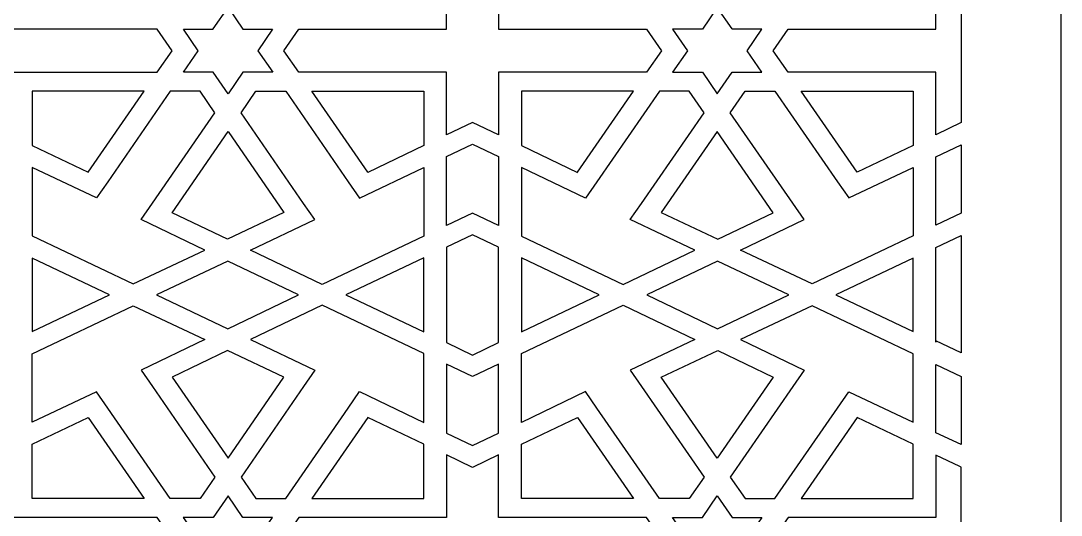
# Model space of a CAD drawing. Header units: millimetres. Extents: x -499 to 501, y -466 to 534.
# Drawn here: x -123 to 501, y -99 to 198 of the extents above; entities that cross this region are included whole.
import ezdxf

# ---------------------------------------------------------------- set-up
doc = ezdxf.new("R2010")
doc.units = ezdxf.units.MM
doc.layers.add('Plan 1', color=7, linetype='Continuous')

msp = doc.modelspace()

# ---------------------------------------------------------------- linework, layer by layer
at = {"layer": 'Plan 1', "color": 17}
for points, knots in [([(-499.33, 533.57), (-499.33, 533.57), (500.67, 533.57), (500.67, 533.57), (500.67, 533.57), (500.67, 533.57), (500.67, -466.43), (500.67, -466.43), (500.67, -466.43), (500.67, -466.43), (-499.33, -466.43), (-499.33, -466.43), (-499.33, -466.43), (-499.33, -466.43), (-499.33, 533.57), (-499.33, 533.57)], [0, 0, 0, 0, 0.2, 0.2, 0.2, 0.2, 0.4, 0.4, 0.4, 0.4, 0.6, 0.6, 0.6, 0.6, 1, 1, 1, 1]), ([(-130.26, 129.77), (-130.26, 129.77), (-145.86, 137.19), (-145.86, 137.19), (-145.86, 137.19), (-145.86, 137.19), (-145.86, 137.19), (-145.86, 137.19), (-145.86, 137.19), (-145.86, 137.19), (-145.86, 137.19), (-145.86, 137.19), (-145.86, 137.19), (-145.86, 137.19), (-146.77, 136.76), (-146.77, 136.76), (-146.77, 136.76), (-146.77, 136.76), (-161.46, 129.77), (-161.46, 129.77), (-161.46, 129.77), (-161.46, 129.77), (-161.46, 167.25), (-161.46, 167.25), (-161.46, 167.25), (-161.46, 167.25), (-175.11, 167.25), (-175.11, 167.25), (-175.11, 167.25), (-175.11, 167.25), (-175.11, 167.25), (-175.11, 167.25), (-175.11, 167.25), (-175.11, 167.25), (-250.16, 167.25), (-250.16, 167.25), (-250.16, 167.25), (-250.16, 167.25), (-259.09, 180.17), (-259.09, 180.17), (-259.09, 180.17), (-259.09, 180.17), (-250.16, 193.12), (-250.16, 193.12), (-250.16, 193.12), (-250.16, 193.12), (-175.17, 193.12), (-175.17, 193.12), (-175.17, 193.12), (-175.17, 193.12), (-175.17, 193.13), (-175.17, 193.13), (-175.17, 193.13), (-175.17, 193.13), (-161.51, 193.13), (-161.51, 193.13), (-161.51, 193.13), (-161.51, 193.13), (-161.51, 230.67), (-161.51, 230.67), (-161.51, 230.67), (-161.51, 230.67), (-161.46, 230.64), (-161.46, 230.64), (-161.46, 230.64), (-161.46, 230.64), (-161.46, 230.6), (-161.46, 230.6), (-161.46, 230.6), (-161.46, 230.6), (-145.86, 223.17), (-145.86, 223.17), (-145.86, 223.17), (-145.86, 223.17), (-145.86, 223.17), (-145.86, 223.17), (-145.86, 223.17), (-145.86, 223.17), (-145.86, 223.17), (-145.86, 223.17), (-145.86, 223.17), (-145.86, 223.17), (-145.04, 223.56), (-145.04, 223.56), (-145.04, 223.56), (-145.04, 223.56), (-130.26, 230.6), (-130.26, 230.6), (-130.26, 230.6), (-130.26, 230.6), (-130.26, 230.64), (-130.26, 230.64), (-130.26, 230.64), (-130.26, 230.64), (-130.21, 230.67), (-130.21, 230.67), (-130.21, 230.67), (-130.21, 230.67), (-130.21, 193.13), (-130.21, 193.13), (-130.21, 193.13), (-130.21, 193.13), (-116.55, 193.13), (-116.55, 193.13), (-116.55, 193.13), (-116.55, 193.13), (-116.55, 193.12), (-116.55, 193.12), (-116.55, 193.12), (-116.55, 193.12), (-41.56, 193.12), (-41.56, 193.12), (-41.56, 193.12), (-41.56, 193.12), (-32.63, 180.17), (-32.63, 180.17), (-32.63, 180.17), (-32.63, 180.17), (-41.56, 167.25), (-41.56, 167.25), (-41.56, 167.25), (-41.56, 167.25), (-116.61, 167.25), (-116.61, 167.25), (-116.61, 167.25), (-116.61, 167.25), (-116.61, 167.25), (-116.61, 167.25), (-116.61, 167.25), (-116.61, 167.25), (-130.26, 167.25), (-130.26, 167.25), (-130.26, 167.25), (-130.26, 167.25), (-130.26, 129.77), (-130.26, 129.77)], [0, 0, 0, 0, 0.028571, 0.028571, 0.028571, 0.028571, 0.057143, 0.057143, 0.057143, 0.057143, 0.085714, 0.085714, 0.085714, 0.085714, 0.114286, 0.114286, 0.114286, 0.114286, 0.142857, 0.142857, 0.142857, 0.142857, 0.171429, 0.171429, 0.171429, 0.171429, 0.2, 0.2, 0.2, 0.2, 0.228571, 0.228571, 0.228571, 0.228571, 0.257143, 0.257143, 0.257143, 0.257143, 0.285714, 0.285714, 0.285714, 0.285714, 0.314286, 0.314286, 0.314286, 0.314286, 0.342857, 0.342857, 0.342857, 0.342857, 0.371429, 0.371429, 0.371429, 0.371429, 0.4, 0.4, 0.4, 0.4, 0.428571, 0.428571, 0.428571, 0.428571, 0.457143, 0.457143, 0.457143, 0.457143, 0.485714, 0.485714, 0.485714, 0.485714, 0.514286, 0.514286, 0.514286, 0.514286, 0.542857, 0.542857, 0.542857, 0.542857, 0.571429, 0.571429, 0.571429, 0.571429, 0.6, 0.6, 0.6, 0.6, 0.628571, 0.628571, 0.628571, 0.628571, 0.657143, 0.657143, 0.657143, 0.657143, 0.685714, 0.685714, 0.685714, 0.685714, 0.714286, 0.714286, 0.714286, 0.714286, 0.742857, 0.742857, 0.742857, 0.742857, 0.771429, 0.771429, 0.771429, 0.771429, 0.8, 0.8, 0.8, 0.8, 0.828571, 0.828571, 0.828571, 0.828571, 0.857143, 0.857143, 0.857143, 0.857143, 0.885714, 0.885714, 0.885714, 0.885714, 0.914286, 0.914286, 0.914286, 0.914286, 0.942857, 0.942857, 0.942857, 0.942857, 1, 1, 1, 1]), ([(147.62, 223.17), (147.62, 223.17), (132.04, 230.61), (132.04, 230.61), (132.04, 230.61), (132.04, 230.61), (132.04, 193.06), (132.04, 193.06), (132.04, 193.06), (132.04, 193.06), (118.38, 193.06), (118.38, 193.06), (118.38, 193.06), (118.38, 193.06), (118.38, 193.07), (118.38, 193.07), (118.38, 193.07), (118.38, 193.07), (43.29, 193.07), (43.29, 193.07), (43.29, 193.07), (43.29, 193.07), (34.39, 180.17), (34.39, 180.17), (34.39, 180.17), (34.39, 180.17), (43.33, 167.25), (43.33, 167.25), (43.33, 167.25), (43.33, 167.25), (118.36, 167.25), (118.36, 167.25), (118.36, 167.25), (118.36, 167.25), (118.36, 167.25), (118.36, 167.25), (118.36, 167.25), (118.36, 167.25), (132.02, 167.25), (132.02, 167.25), (132.02, 167.25), (132.02, 167.25), (132.02, 129.69), (132.02, 129.69), (132.02, 129.69), (132.02, 129.69), (147.62, 137.15), (147.62, 137.15), (147.62, 137.15), (147.62, 137.15), (163.21, 129.69), (163.21, 129.69), (163.21, 129.69), (163.21, 129.69), (163.21, 167.25), (163.21, 167.25), (163.21, 167.25), (163.21, 167.25), (176.88, 167.25), (176.88, 167.25), (176.88, 167.25), (176.88, 167.25), (176.88, 167.25), (176.88, 167.25), (176.88, 167.25), (176.88, 167.25), (251.89, 167.25), (251.89, 167.25), (251.89, 167.25), (251.89, 167.25), (260.84, 180.17), (260.84, 180.17), (260.84, 180.17), (260.84, 180.17), (251.93, 193.07), (251.93, 193.07), (251.93, 193.07), (251.93, 193.07), (176.85, 193.07), (176.85, 193.07), (176.85, 193.07), (176.85, 193.07), (176.85, 193.06), (176.85, 193.06), (176.85, 193.06), (176.85, 193.06), (163.18, 193.06), (163.18, 193.06), (163.18, 193.06), (163.18, 193.06), (163.18, 230.61), (163.18, 230.61), (163.18, 230.61), (163.18, 230.61), (147.62, 223.17), (147.62, 223.17)], [0, 0, 0, 0, 0.04, 0.04, 0.04, 0.04, 0.08, 0.08, 0.08, 0.08, 0.12, 0.12, 0.12, 0.12, 0.16, 0.16, 0.16, 0.16, 0.2, 0.2, 0.2, 0.2, 0.24, 0.24, 0.24, 0.24, 0.28, 0.28, 0.28, 0.28, 0.32, 0.32, 0.32, 0.32, 0.36, 0.36, 0.36, 0.36, 0.4, 0.4, 0.4, 0.4, 0.44, 0.44, 0.44, 0.44, 0.48, 0.48, 0.48, 0.48, 0.52, 0.52, 0.52, 0.52, 0.56, 0.56, 0.56, 0.56, 0.6, 0.6, 0.6, 0.6, 0.64, 0.64, 0.64, 0.64, 0.68, 0.68, 0.68, 0.68, 0.72, 0.72, 0.72, 0.72, 0.76, 0.76, 0.76, 0.76, 0.8, 0.8, 0.8, 0.8, 0.84, 0.84, 0.84, 0.84, 0.88, 0.88, 0.88, 0.88, 0.92, 0.92, 0.92, 0.92, 1, 1, 1, 1]), ([(440.67, 223.38), (440.67, 223.38), (425.44, 230.67), (425.44, 230.67), (425.44, 230.67), (425.44, 230.67), (425.44, 193.13), (425.44, 193.13), (425.44, 193.13), (425.44, 193.13), (411.79, 193.13), (411.79, 193.13), (411.79, 193.13), (411.79, 193.13), (411.79, 193.12), (411.79, 193.12), (411.79, 193.12), (411.79, 193.12), (336.8, 193.12), (336.8, 193.12), (336.8, 193.12), (336.8, 193.12), (327.87, 180.17), (327.87, 180.17), (327.87, 180.17), (327.87, 180.17), (336.8, 167.25), (336.8, 167.25), (336.8, 167.25), (336.8, 167.25), (411.85, 167.25), (411.85, 167.25), (411.85, 167.25), (411.85, 167.25), (411.85, 167.25), (411.85, 167.25), (411.85, 167.25), (411.85, 167.25), (425.49, 167.25), (425.49, 167.25), (425.49, 167.25), (425.49, 167.25), (425.49, 129.74), (425.49, 129.74), (425.49, 129.74), (425.49, 129.74), (440.67, 136.99), (440.67, 136.99), (440.67, 136.99), (440.67, 136.99), (440.67, 223.38), (440.67, 223.38)], [0, 0, 0, 0, 0.071429, 0.071429, 0.071429, 0.071429, 0.142857, 0.142857, 0.142857, 0.142857, 0.214286, 0.214286, 0.214286, 0.214286, 0.285714, 0.285714, 0.285714, 0.285714, 0.357143, 0.357143, 0.357143, 0.357143, 0.428571, 0.428571, 0.428571, 0.428571, 0.5, 0.5, 0.5, 0.5, 0.571429, 0.571429, 0.571429, 0.571429, 0.642857, 0.642857, 0.642857, 0.642857, 0.714286, 0.714286, 0.714286, 0.714286, 0.785714, 0.785714, 0.785714, 0.785714, 0.857143, 0.857143, 0.857143, 0.857143, 1, 1, 1, 1]), ([(-25.91, 167.25), (-25.91, 167.25), (-8.05, 167.25), (-8.05, 167.25), (-8.05, 167.25), (-8.05, 167.25), (0.88, 154.3), (0.88, 154.3), (0.88, 154.3), (0.88, 154.3), (9.81, 167.25), (9.81, 167.25), (9.81, 167.25), (9.81, 167.25), (9.81, 167.25), (9.81, 167.25), (9.81, 167.25), (9.81, 167.25), (27.68, 167.25), (27.68, 167.25), (27.68, 167.25), (27.68, 167.25), (18.74, 180.17), (18.74, 180.17), (18.74, 180.17), (18.74, 180.17), (18.75, 180.17), (18.75, 180.17), (18.75, 180.17), (18.75, 180.17), (18.74, 180.17), (18.74, 180.17), (18.74, 180.17), (18.74, 180.17), (27.64, 193.07), (27.64, 193.07), (27.64, 193.07), (27.64, 193.07), (9.83, 193.07), (9.83, 193.07), (9.83, 193.07), (9.83, 193.07), (9.83, 193.12), (9.83, 193.12), (9.83, 193.12), (9.83, 193.12), (9.81, 193.12), (9.81, 193.12), (9.81, 193.12), (9.81, 193.12), (0.88, 206.07), (0.88, 206.07), (0.88, 206.07), (0.88, 206.07), (-7.99, 193.24), (-7.99, 193.24), (-7.99, 193.24), (-7.99, 193.24), (-7.99, 193.12), (-7.99, 193.12), (-7.99, 193.12), (-7.99, 193.12), (-25.89, 193.12), (-25.89, 193.12), (-25.89, 193.12), (-25.89, 193.12), (-16.98, 180.17), (-16.98, 180.17), (-16.98, 180.17), (-16.98, 180.17), (-16.99, 180.17), (-16.99, 180.17), (-16.99, 180.17), (-16.99, 180.17), (-25.91, 167.25), (-25.91, 167.25)], [0, 0, 0, 0, 0.05, 0.05, 0.05, 0.05, 0.1, 0.1, 0.1, 0.1, 0.15, 0.15, 0.15, 0.15, 0.2, 0.2, 0.2, 0.2, 0.25, 0.25, 0.25, 0.25, 0.3, 0.3, 0.3, 0.3, 0.35, 0.35, 0.35, 0.35, 0.4, 0.4, 0.4, 0.4, 0.45, 0.45, 0.45, 0.45, 0.5, 0.5, 0.5, 0.5, 0.55, 0.55, 0.55, 0.55, 0.6, 0.6, 0.6, 0.6, 0.65, 0.65, 0.65, 0.65, 0.7, 0.7, 0.7, 0.7, 0.75, 0.75, 0.75, 0.75, 0.8, 0.8, 0.8, 0.8, 0.85, 0.85, 0.85, 0.85, 0.9, 0.9, 0.9, 0.9, 1, 1, 1, 1]), ([(321.15, 167.25), (321.15, 167.25), (303.29, 167.25), (303.29, 167.25), (303.29, 167.25), (303.29, 167.25), (294.36, 154.3), (294.36, 154.3), (294.36, 154.3), (294.36, 154.3), (285.41, 167.25), (285.41, 167.25), (285.41, 167.25), (285.41, 167.25), (285.41, 167.25), (285.41, 167.25), (285.41, 167.25), (285.41, 167.25), (267.55, 167.25), (267.55, 167.25), (267.55, 167.25), (267.55, 167.25), (276.5, 180.17), (276.5, 180.17), (276.5, 180.17), (276.5, 180.17), (276.49, 180.17), (276.49, 180.17), (276.49, 180.17), (276.49, 180.17), (276.5, 180.17), (276.5, 180.17), (276.5, 180.17), (276.5, 180.17), (267.59, 193.07), (267.59, 193.07), (267.59, 193.07), (267.59, 193.07), (285.39, 193.07), (285.39, 193.07), (285.39, 193.07), (285.39, 193.07), (285.39, 193.12), (285.39, 193.12), (285.39, 193.12), (285.39, 193.12), (285.43, 193.12), (285.43, 193.12), (285.43, 193.12), (285.43, 193.12), (294.36, 206.07), (294.36, 206.07), (294.36, 206.07), (294.36, 206.07), (303.23, 193.24), (303.23, 193.24), (303.23, 193.24), (303.23, 193.24), (303.23, 193.12), (303.23, 193.12), (303.23, 193.12), (303.23, 193.12), (321.13, 193.12), (321.13, 193.12), (321.13, 193.12), (321.13, 193.12), (312.21, 180.17), (312.21, 180.17), (312.21, 180.17), (312.21, 180.17), (312.23, 180.17), (312.23, 180.17), (312.23, 180.17), (312.23, 180.17), (321.15, 167.25), (321.15, 167.25)], [0, 0, 0, 0, 0.05, 0.05, 0.05, 0.05, 0.1, 0.1, 0.1, 0.1, 0.15, 0.15, 0.15, 0.15, 0.2, 0.2, 0.2, 0.2, 0.25, 0.25, 0.25, 0.25, 0.3, 0.3, 0.3, 0.3, 0.35, 0.35, 0.35, 0.35, 0.4, 0.4, 0.4, 0.4, 0.45, 0.45, 0.45, 0.45, 0.5, 0.5, 0.5, 0.5, 0.55, 0.55, 0.55, 0.55, 0.6, 0.6, 0.6, 0.6, 0.65, 0.65, 0.65, 0.65, 0.7, 0.7, 0.7, 0.7, 0.75, 0.75, 0.75, 0.75, 0.8, 0.8, 0.8, 0.8, 0.85, 0.85, 0.85, 0.85, 0.9, 0.9, 0.9, 0.9, 1, 1, 1, 1]), ([(-116.61, 123.2), (-116.61, 123.2), (-116.61, 155.88), (-116.61, 155.88), (-116.61, 155.88), (-116.61, 155.88), (-49.39, 155.88), (-49.39, 155.88), (-49.39, 155.88), (-49.39, 155.88), (-82.99, 107.17), (-82.99, 107.17), (-82.99, 107.17), (-82.99, 107.17), (-116.61, 123.2), (-116.61, 123.2)], [0, 0, 0, 0, 0.2, 0.2, 0.2, 0.2, 0.4, 0.4, 0.4, 0.4, 0.6, 0.6, 0.6, 0.6, 1, 1, 1, 1]), ([(-116.61, 109.96), (-116.61, 109.96), (-78.08, 91.73), (-78.08, 91.73), (-78.08, 91.73), (-78.08, 91.73), (-71.26, 101.51), (-71.26, 101.51), (-71.26, 101.51), (-71.26, 101.51), (-33.74, 155.88), (-33.74, 155.88), (-33.74, 155.88), (-33.74, 155.88), (-15.86, 155.88), (-15.86, 155.88), (-15.86, 155.88), (-15.86, 155.88), (-6.94, 142.93), (-6.94, 142.93), (-6.94, 142.93), (-6.94, 142.93), (-44.45, 88.54), (-44.45, 88.54), (-44.45, 88.54), (-44.45, 88.54), (-44.47, 88.54), (-44.47, 88.54), (-44.47, 88.54), (-44.47, 88.54), (-51.29, 78.76), (-51.29, 78.76), (-51.29, 78.76), (-51.29, 78.76), (-13.08, 60.48), (-13.08, 60.48), (-13.08, 60.48), (-13.08, 60.48), (-56.09, 40.14), (-56.09, 40.14), (-56.09, 40.14), (-56.09, 40.14), (-116.61, 68.94), (-116.61, 68.94), (-116.61, 68.94), (-116.61, 68.94), (-116.61, 109.96), (-116.61, 109.96)], [0, 0, 0, 0, 0.076923, 0.076923, 0.076923, 0.076923, 0.153846, 0.153846, 0.153846, 0.153846, 0.230769, 0.230769, 0.230769, 0.230769, 0.307692, 0.307692, 0.307692, 0.307692, 0.384615, 0.384615, 0.384615, 0.384615, 0.461538, 0.461538, 0.461538, 0.461538, 0.538462, 0.538462, 0.538462, 0.538462, 0.615385, 0.615385, 0.615385, 0.615385, 0.692308, 0.692308, 0.692308, 0.692308, 0.769231, 0.769231, 0.769231, 0.769231, 0.846154, 0.846154, 0.846154, 0.846154, 1, 1, 1, 1]), ([(57.41, 39.83), (57.41, 39.83), (118.36, 68.76), (118.36, 68.76), (118.36, 68.76), (118.36, 68.76), (118.36, 110.12), (118.36, 110.12), (118.36, 110.12), (118.36, 110.12), (79.84, 91.69), (79.84, 91.69), (79.84, 91.69), (79.84, 91.69), (73.01, 101.51), (73.01, 101.51), (73.01, 101.51), (73.01, 101.51), (35.5, 155.88), (35.5, 155.88), (35.5, 155.88), (35.5, 155.88), (17.64, 155.88), (17.64, 155.88), (17.64, 155.88), (17.64, 155.88), (8.71, 142.93), (8.71, 142.93), (8.71, 142.93), (8.71, 142.93), (46.22, 88.52), (46.22, 88.52), (46.22, 88.52), (46.22, 88.52), (46.22, 88.52), (46.22, 88.52), (46.22, 88.52), (46.22, 88.52), (53.04, 78.76), (53.04, 78.76), (53.04, 78.76), (53.04, 78.76), (14.4, 60.39), (14.4, 60.39), (14.4, 60.39), (14.4, 60.39), (57.41, 39.83), (57.41, 39.83)], [0, 0, 0, 0, 0.076923, 0.076923, 0.076923, 0.076923, 0.153846, 0.153846, 0.153846, 0.153846, 0.230769, 0.230769, 0.230769, 0.230769, 0.307692, 0.307692, 0.307692, 0.307692, 0.384615, 0.384615, 0.384615, 0.384615, 0.461538, 0.461538, 0.461538, 0.461538, 0.538462, 0.538462, 0.538462, 0.538462, 0.615385, 0.615385, 0.615385, 0.615385, 0.692308, 0.692308, 0.692308, 0.692308, 0.769231, 0.769231, 0.769231, 0.769231, 0.846154, 0.846154, 0.846154, 0.846154, 1, 1, 1, 1]), ([(118.36, 123.17), (118.36, 123.17), (118.36, 155.88), (118.36, 155.88), (118.36, 155.88), (118.36, 155.88), (118.36, 155.88), (118.36, 155.88), (118.36, 155.88), (118.36, 155.88), (51.17, 155.88), (51.17, 155.88), (51.17, 155.88), (51.17, 155.88), (84.77, 107.17), (84.77, 107.17), (84.77, 107.17), (84.77, 107.17), (84.76, 107.12), (84.76, 107.12), (84.76, 107.12), (84.76, 107.12), (118.36, 123.17), (118.36, 123.17)], [0, 0, 0, 0, 0.142857, 0.142857, 0.142857, 0.142857, 0.285714, 0.285714, 0.285714, 0.285714, 0.428571, 0.428571, 0.428571, 0.428571, 0.571429, 0.571429, 0.571429, 0.571429, 0.714286, 0.714286, 0.714286, 0.714286, 1, 1, 1, 1]), ([(237.82, 39.83), (237.82, 39.83), (176.88, 68.76), (176.88, 68.76), (176.88, 68.76), (176.88, 68.76), (176.88, 110.12), (176.88, 110.12), (176.88, 110.12), (176.88, 110.12), (215.41, 91.69), (215.41, 91.69), (215.41, 91.69), (215.41, 91.69), (222.22, 101.51), (222.22, 101.51), (222.22, 101.51), (222.22, 101.51), (259.73, 155.88), (259.73, 155.88), (259.73, 155.88), (259.73, 155.88), (277.6, 155.88), (277.6, 155.88), (277.6, 155.88), (277.6, 155.88), (286.51, 142.93), (286.51, 142.93), (286.51, 142.93), (286.51, 142.93), (249.01, 88.52), (249.01, 88.52), (249.01, 88.52), (249.01, 88.52), (249.01, 88.52), (249.01, 88.52), (249.01, 88.52), (249.01, 88.52), (242.2, 78.76), (242.2, 78.76), (242.2, 78.76), (242.2, 78.76), (280.83, 60.39), (280.83, 60.39), (280.83, 60.39), (280.83, 60.39), (237.82, 39.83), (237.82, 39.83)], [0, 0, 0, 0, 0.076923, 0.076923, 0.076923, 0.076923, 0.153846, 0.153846, 0.153846, 0.153846, 0.230769, 0.230769, 0.230769, 0.230769, 0.307692, 0.307692, 0.307692, 0.307692, 0.384615, 0.384615, 0.384615, 0.384615, 0.461538, 0.461538, 0.461538, 0.461538, 0.538462, 0.538462, 0.538462, 0.538462, 0.615385, 0.615385, 0.615385, 0.615385, 0.692308, 0.692308, 0.692308, 0.692308, 0.769231, 0.769231, 0.769231, 0.769231, 0.846154, 0.846154, 0.846154, 0.846154, 1, 1, 1, 1]), ([(176.88, 123.17), (176.88, 123.17), (176.88, 155.88), (176.88, 155.88), (176.88, 155.88), (176.88, 155.88), (176.88, 155.88), (176.88, 155.88), (176.88, 155.88), (176.88, 155.88), (244.05, 155.88), (244.05, 155.88), (244.05, 155.88), (244.05, 155.88), (210.47, 107.17), (210.47, 107.17), (210.47, 107.17), (210.47, 107.17), (210.47, 107.12), (210.47, 107.12), (210.47, 107.12), (210.47, 107.12), (176.88, 123.17), (176.88, 123.17)], [0, 0, 0, 0, 0.142857, 0.142857, 0.142857, 0.142857, 0.285714, 0.285714, 0.285714, 0.285714, 0.428571, 0.428571, 0.428571, 0.428571, 0.571429, 0.571429, 0.571429, 0.571429, 0.714286, 0.714286, 0.714286, 0.714286, 1, 1, 1, 1]), ([(411.85, 109.96), (411.85, 109.96), (373.31, 91.73), (373.31, 91.73), (373.31, 91.73), (373.31, 91.73), (366.5, 101.51), (366.5, 101.51), (366.5, 101.51), (366.5, 101.51), (328.98, 155.88), (328.98, 155.88), (328.98, 155.88), (328.98, 155.88), (311.11, 155.88), (311.11, 155.88), (311.11, 155.88), (311.11, 155.88), (302.18, 142.93), (302.18, 142.93), (302.18, 142.93), (302.18, 142.93), (339.67, 88.54), (339.67, 88.54), (339.67, 88.54), (339.67, 88.54), (339.7, 88.54), (339.7, 88.54), (339.7, 88.54), (339.7, 88.54), (346.52, 78.76), (346.52, 78.76), (346.52, 78.76), (346.52, 78.76), (308.31, 60.48), (308.31, 60.48), (308.31, 60.48), (308.31, 60.48), (351.32, 40.14), (351.32, 40.14), (351.32, 40.14), (351.32, 40.14), (411.85, 68.94), (411.85, 68.94), (411.85, 68.94), (411.85, 68.94), (411.85, 109.96), (411.85, 109.96)], [0, 0, 0, 0, 0.076923, 0.076923, 0.076923, 0.076923, 0.153846, 0.153846, 0.153846, 0.153846, 0.230769, 0.230769, 0.230769, 0.230769, 0.307692, 0.307692, 0.307692, 0.307692, 0.384615, 0.384615, 0.384615, 0.384615, 0.461538, 0.461538, 0.461538, 0.461538, 0.538462, 0.538462, 0.538462, 0.538462, 0.615385, 0.615385, 0.615385, 0.615385, 0.692308, 0.692308, 0.692308, 0.692308, 0.769231, 0.769231, 0.769231, 0.769231, 0.846154, 0.846154, 0.846154, 0.846154, 1, 1, 1, 1]), ([(411.85, 123.2), (411.85, 123.2), (411.85, 155.88), (411.85, 155.88), (411.85, 155.88), (411.85, 155.88), (344.63, 155.88), (344.63, 155.88), (344.63, 155.88), (344.63, 155.88), (378.23, 107.17), (378.23, 107.17), (378.23, 107.17), (378.23, 107.17), (411.85, 123.2), (411.85, 123.2)], [0, 0, 0, 0, 0.2, 0.2, 0.2, 0.2, 0.4, 0.4, 0.4, 0.4, 0.6, 0.6, 0.6, 0.6, 1, 1, 1, 1]), ([(34.43, 82.94), (34.43, 82.94), (0.89, 131.6), (0.89, 131.6), (0.89, 131.6), (0.89, 131.6), (-32.68, 82.91), (-32.68, 82.91), (-32.68, 82.91), (-32.68, 82.91), (0.64, 66.97), (0.64, 66.97), (0.64, 66.97), (0.64, 66.97), (34.43, 82.94), (34.43, 82.94)], [0, 0, 0, 0, 0.2, 0.2, 0.2, 0.2, 0.4, 0.4, 0.4, 0.4, 0.6, 0.6, 0.6, 0.6, 1, 1, 1, 1]), ([(260.8, 82.94), (260.8, 82.94), (294.34, 131.6), (294.34, 131.6), (294.34, 131.6), (294.34, 131.6), (327.91, 82.91), (327.91, 82.91), (327.91, 82.91), (327.91, 82.91), (294.61, 66.97), (294.61, 66.97), (294.61, 66.97), (294.61, 66.97), (260.8, 82.94), (260.8, 82.94)], [0, 0, 0, 0, 0.2, 0.2, 0.2, 0.2, 0.4, 0.4, 0.4, 0.4, 0.6, 0.6, 0.6, 0.6, 1, 1, 1, 1]), ([(147.62, 124.13), (147.62, 124.13), (132.02, 116.67), (132.02, 116.67), (132.02, 116.67), (132.02, 116.67), (132.02, 75.24), (132.02, 75.24), (132.02, 75.24), (132.02, 75.24), (147.62, 82.64), (147.62, 82.64), (147.62, 82.64), (147.62, 82.64), (163.21, 75.24), (163.21, 75.24), (163.21, 75.24), (163.21, 75.24), (163.21, 116.67), (163.21, 116.67), (163.21, 116.67), (163.21, 116.67), (147.62, 124.13), (147.62, 124.13)], [0, 0, 0, 0, 0.142857, 0.142857, 0.142857, 0.142857, 0.285714, 0.285714, 0.285714, 0.285714, 0.428571, 0.428571, 0.428571, 0.428571, 0.571429, 0.571429, 0.571429, 0.571429, 0.714286, 0.714286, 0.714286, 0.714286, 1, 1, 1, 1]), ([(440.67, 123.58), (440.67, 123.58), (425.49, 116.41), (425.49, 116.41), (425.49, 116.41), (425.49, 116.41), (425.49, 75.43), (425.49, 75.43), (425.49, 75.43), (425.49, 75.43), (440.67, 82.65), (440.67, 82.65), (440.67, 82.65), (440.67, 82.65), (440.67, 123.58), (440.67, 123.58)], [0, 0, 0, 0, 0.2, 0.2, 0.2, 0.2, 0.4, 0.4, 0.4, 0.4, 0.6, 0.6, 0.6, 0.6, 1, 1, 1, 1]), ([(163.21, 33.66), (163.21, 33.66), (163.21, 33.66), (163.21, 33.66), (163.21, 33.66), (163.21, 33.66), (163.21, 4.87), (163.21, 4.87), (163.21, 4.87), (163.21, 4.87), (147.61, -2.54), (147.61, -2.54), (147.61, -2.54), (147.61, -2.54), (132.02, 4.87), (132.02, 4.87), (132.02, 4.87), (132.02, 4.87), (132.02, 33.48), (132.02, 33.48), (132.02, 33.48), (132.02, 33.48), (132.02, 33.48), (132.02, 33.48), (132.02, 33.48), (132.02, 33.48), (132.02, 62.28), (132.02, 62.28), (132.02, 62.28), (132.02, 62.28), (147.62, 69.69), (147.62, 69.69), (147.62, 69.69), (147.62, 69.69), (163.21, 62.28), (163.21, 62.28), (163.21, 62.28), (163.21, 62.28), (163.21, 33.66), (163.21, 33.66)], [0, 0, 0, 0, 0.090909, 0.090909, 0.090909, 0.090909, 0.181818, 0.181818, 0.181818, 0.181818, 0.272727, 0.272727, 0.272727, 0.272727, 0.363636, 0.363636, 0.363636, 0.363636, 0.454545, 0.454545, 0.454545, 0.454545, 0.545455, 0.545455, 0.545455, 0.545455, 0.636364, 0.636364, 0.636364, 0.636364, 0.727273, 0.727273, 0.727273, 0.727273, 0.818182, 0.818182, 0.818182, 0.818182, 1, 1, 1, 1]), ([(425.5, 5.99), (425.5, 5.99), (440.67, -1.18), (440.67, -1.18), (440.67, -1.18), (440.67, -1.18), (440.67, 69.19), (440.67, 69.19), (440.67, 69.19), (440.67, 69.19), (425.49, 62.02), (425.49, 62.02), (425.49, 62.02), (425.49, 62.02), (425.49, 33.48), (425.49, 33.48), (425.49, 33.48), (425.49, 33.48), (425.49, 33.48), (425.49, 33.48), (425.49, 33.48), (425.49, 33.48), (425.49, 5.15), (425.49, 5.15), (425.49, 5.15), (425.49, 5.15), (425.5, 5.14), (425.5, 5.14), (425.5, 5.14), (425.5, 5.14), (425.5, 5.99), (425.5, 5.99)], [0, 0, 0, 0, 0.111111, 0.111111, 0.111111, 0.111111, 0.222222, 0.222222, 0.222222, 0.222222, 0.333333, 0.333333, 0.333333, 0.333333, 0.444444, 0.444444, 0.444444, 0.444444, 0.555556, 0.555556, 0.555556, 0.555556, 0.666667, 0.666667, 0.666667, 0.666667, 0.777778, 0.777778, 0.777778, 0.777778, 1, 1, 1, 1]), ([(-70.22, 33.57), (-70.22, 33.57), (-116.6, 11.61), (-116.6, 11.61), (-116.6, 11.61), (-116.6, 11.61), (-116.6, 33.66), (-116.6, 33.66), (-116.6, 33.66), (-116.6, 33.66), (-116.61, 33.66), (-116.61, 33.66), (-116.61, 33.66), (-116.61, 33.66), (-116.61, 55.55), (-116.61, 55.55), (-116.61, 55.55), (-116.61, 55.55), (-70.22, 33.57), (-70.22, 33.57)], [0, 0, 0, 0, 0.166667, 0.166667, 0.166667, 0.166667, 0.333333, 0.333333, 0.333333, 0.333333, 0.5, 0.5, 0.5, 0.5, 0.666667, 0.666667, 0.666667, 0.666667, 1, 1, 1, 1]), ([(43.18, 33.57), (43.18, 33.57), (0.71, 13.27), (0.71, 13.27), (0.71, 13.27), (0.71, 13.27), (-42.04, 33.57), (-42.04, 33.57), (-42.04, 33.57), (-42.04, 33.57), (0.71, 53.89), (0.71, 53.89), (0.71, 53.89), (0.71, 53.89), (43.18, 33.57), (43.18, 33.57)], [0, 0, 0, 0, 0.2, 0.2, 0.2, 0.2, 0.4, 0.4, 0.4, 0.4, 0.6, 0.6, 0.6, 0.6, 1, 1, 1, 1]), ([(118.37, 33.66), (118.37, 33.66), (118.36, 33.66), (118.36, 33.66), (118.36, 33.66), (118.36, 33.66), (118.36, 11.36), (118.36, 11.36), (118.36, 11.36), (118.36, 11.36), (71.6, 33.57), (71.6, 33.57), (71.6, 33.57), (71.6, 33.57), (118.37, 55.8), (118.37, 55.8), (118.37, 55.8), (118.37, 55.8), (118.37, 33.66), (118.37, 33.66)], [0, 0, 0, 0, 0.166667, 0.166667, 0.166667, 0.166667, 0.333333, 0.333333, 0.333333, 0.333333, 0.5, 0.5, 0.5, 0.5, 0.666667, 0.666667, 0.666667, 0.666667, 1, 1, 1, 1]), ([(223.62, 33.57), (223.62, 33.57), (176.86, 11.36), (176.86, 11.36), (176.86, 11.36), (176.86, 11.36), (176.86, 33.48), (176.86, 33.48), (176.86, 33.48), (176.86, 33.48), (176.86, 33.66), (176.86, 33.66), (176.86, 33.66), (176.86, 33.66), (176.86, 55.8), (176.86, 55.8), (176.86, 55.8), (176.86, 55.8), (223.62, 33.57), (223.62, 33.57)], [0, 0, 0, 0, 0.166667, 0.166667, 0.166667, 0.166667, 0.333333, 0.333333, 0.333333, 0.333333, 0.5, 0.5, 0.5, 0.5, 0.666667, 0.666667, 0.666667, 0.666667, 1, 1, 1, 1]), ([(337.28, 33.57), (337.28, 33.57), (294.52, 13.27), (294.52, 13.27), (294.52, 13.27), (294.52, 13.27), (252.05, 33.57), (252.05, 33.57), (252.05, 33.57), (252.05, 33.57), (294.52, 53.89), (294.52, 53.89), (294.52, 53.89), (294.52, 53.89), (337.28, 33.57), (337.28, 33.57)], [0, 0, 0, 0, 0.2, 0.2, 0.2, 0.2, 0.4, 0.4, 0.4, 0.4, 0.6, 0.6, 0.6, 0.6, 1, 1, 1, 1]), ([(411.85, 33.66), (411.85, 33.66), (411.84, 33.66), (411.84, 33.66), (411.84, 33.66), (411.84, 33.66), (411.84, 11.61), (411.84, 11.61), (411.84, 11.61), (411.84, 11.61), (365.46, 33.57), (365.46, 33.57), (365.46, 33.57), (365.46, 33.57), (411.85, 55.55), (411.85, 55.55), (411.85, 55.55), (411.85, 55.55), (411.85, 33.66), (411.85, 33.66)], [0, 0, 0, 0, 0.166667, 0.166667, 0.166667, 0.166667, 0.333333, 0.333333, 0.333333, 0.333333, 0.5, 0.5, 0.5, 0.5, 0.666667, 0.666667, 0.666667, 0.666667, 1, 1, 1, 1]), ([(-116.6, -42.8), (-116.6, -42.8), (-78.08, -24.57), (-78.08, -24.57), (-78.08, -24.57), (-78.08, -24.57), (-71.26, -34.37), (-71.26, -34.37), (-71.26, -34.37), (-71.26, -34.37), (-33.75, -88.73), (-33.75, -88.73), (-33.75, -88.73), (-33.75, -88.73), (-15.87, -88.73), (-15.87, -88.73), (-15.87, -88.73), (-15.87, -88.73), (-6.95, -75.79), (-6.95, -75.79), (-6.95, -75.79), (-6.95, -75.79), (-44.46, -21.39), (-44.46, -21.39), (-44.46, -21.39), (-44.46, -21.39), (-44.47, -21.39), (-44.47, -21.39), (-44.47, -21.39), (-44.47, -21.39), (-51.29, -11.6), (-51.29, -11.6), (-51.29, -11.6), (-51.29, -11.6), (-13.08, 6.67), (-13.08, 6.67), (-13.08, 6.67), (-13.08, 6.67), (-56.09, 27), (-56.09, 27), (-56.09, 27), (-56.09, 27), (-116.6, -1.78), (-116.6, -1.78), (-116.6, -1.78), (-116.6, -1.78), (-116.6, -42.8), (-116.6, -42.8)], [0, 0, 0, 0, 0.076923, 0.076923, 0.076923, 0.076923, 0.153846, 0.153846, 0.153846, 0.153846, 0.230769, 0.230769, 0.230769, 0.230769, 0.307692, 0.307692, 0.307692, 0.307692, 0.384615, 0.384615, 0.384615, 0.384615, 0.461538, 0.461538, 0.461538, 0.461538, 0.538462, 0.538462, 0.538462, 0.538462, 0.615385, 0.615385, 0.615385, 0.615385, 0.692308, 0.692308, 0.692308, 0.692308, 0.769231, 0.769231, 0.769231, 0.769231, 0.846154, 0.846154, 0.846154, 0.846154, 1, 1, 1, 1]), ([(57.4, 27.34), (57.4, 27.34), (118.36, -1.61), (118.36, -1.61), (118.36, -1.61), (118.36, -1.61), (118.36, -42.97), (118.36, -42.97), (118.36, -42.97), (118.36, -42.97), (79.83, -24.54), (79.83, -24.54), (79.83, -24.54), (79.83, -24.54), (73.01, -34.37), (73.01, -34.37), (73.01, -34.37), (73.01, -34.37), (35.5, -88.73), (35.5, -88.73), (35.5, -88.73), (35.5, -88.73), (17.64, -88.73), (17.64, -88.73), (17.64, -88.73), (17.64, -88.73), (8.71, -75.79), (8.71, -75.79), (8.71, -75.79), (8.71, -75.79), (46.22, -21.38), (46.22, -21.38), (46.22, -21.38), (46.22, -21.38), (46.22, -21.38), (46.22, -21.38), (46.22, -21.38), (46.22, -21.38), (53.04, -11.6), (53.04, -11.6), (53.04, -11.6), (53.04, -11.6), (14.4, 6.77), (14.4, 6.77), (14.4, 6.77), (14.4, 6.77), (57.4, 27.34), (57.4, 27.34)], [0, 0, 0, 0, 0.076923, 0.076923, 0.076923, 0.076923, 0.153846, 0.153846, 0.153846, 0.153846, 0.230769, 0.230769, 0.230769, 0.230769, 0.307692, 0.307692, 0.307692, 0.307692, 0.384615, 0.384615, 0.384615, 0.384615, 0.461538, 0.461538, 0.461538, 0.461538, 0.538462, 0.538462, 0.538462, 0.538462, 0.615385, 0.615385, 0.615385, 0.615385, 0.692308, 0.692308, 0.692308, 0.692308, 0.769231, 0.769231, 0.769231, 0.769231, 0.846154, 0.846154, 0.846154, 0.846154, 1, 1, 1, 1]), ([(237.82, 27.34), (237.82, 27.34), (176.88, -1.61), (176.88, -1.61), (176.88, -1.61), (176.88, -1.61), (176.88, -42.97), (176.88, -42.97), (176.88, -42.97), (176.88, -42.97), (215.41, -24.54), (215.41, -24.54), (215.41, -24.54), (215.41, -24.54), (222.22, -34.37), (222.22, -34.37), (222.22, -34.37), (222.22, -34.37), (259.73, -88.73), (259.73, -88.73), (259.73, -88.73), (259.73, -88.73), (277.59, -88.73), (277.59, -88.73), (277.59, -88.73), (277.59, -88.73), (286.51, -75.79), (286.51, -75.79), (286.51, -75.79), (286.51, -75.79), (249.01, -21.38), (249.01, -21.38), (249.01, -21.38), (249.01, -21.38), (249.01, -21.38), (249.01, -21.38), (249.01, -21.38), (249.01, -21.38), (242.19, -11.6), (242.19, -11.6), (242.19, -11.6), (242.19, -11.6), (280.83, 6.77), (280.83, 6.77), (280.83, 6.77), (280.83, 6.77), (237.82, 27.34), (237.82, 27.34)], [0, 0, 0, 0, 0.076923, 0.076923, 0.076923, 0.076923, 0.153846, 0.153846, 0.153846, 0.153846, 0.230769, 0.230769, 0.230769, 0.230769, 0.307692, 0.307692, 0.307692, 0.307692, 0.384615, 0.384615, 0.384615, 0.384615, 0.461538, 0.461538, 0.461538, 0.461538, 0.538462, 0.538462, 0.538462, 0.538462, 0.615385, 0.615385, 0.615385, 0.615385, 0.692308, 0.692308, 0.692308, 0.692308, 0.769231, 0.769231, 0.769231, 0.769231, 0.846154, 0.846154, 0.846154, 0.846154, 1, 1, 1, 1]), ([(411.84, -42.8), (411.84, -42.8), (373.3, -24.57), (373.3, -24.57), (373.3, -24.57), (373.3, -24.57), (366.49, -34.37), (366.49, -34.37), (366.49, -34.37), (366.49, -34.37), (328.98, -88.73), (328.98, -88.73), (328.98, -88.73), (328.98, -88.73), (311.1, -88.73), (311.1, -88.73), (311.1, -88.73), (311.1, -88.73), (302.17, -75.79), (302.17, -75.79), (302.17, -75.79), (302.17, -75.79), (339.67, -21.39), (339.67, -21.39), (339.67, -21.39), (339.67, -21.39), (339.7, -21.39), (339.7, -21.39), (339.7, -21.39), (339.7, -21.39), (346.52, -11.6), (346.52, -11.6), (346.52, -11.6), (346.52, -11.6), (308.3, 6.67), (308.3, 6.67), (308.3, 6.67), (308.3, 6.67), (351.32, 27), (351.32, 27), (351.32, 27), (351.32, 27), (411.84, -1.78), (411.84, -1.78), (411.84, -1.78), (411.84, -1.78), (411.84, -42.8), (411.84, -42.8)], [0, 0, 0, 0, 0.076923, 0.076923, 0.076923, 0.076923, 0.153846, 0.153846, 0.153846, 0.153846, 0.230769, 0.230769, 0.230769, 0.230769, 0.307692, 0.307692, 0.307692, 0.307692, 0.384615, 0.384615, 0.384615, 0.384615, 0.461538, 0.461538, 0.461538, 0.461538, 0.538462, 0.538462, 0.538462, 0.538462, 0.615385, 0.615385, 0.615385, 0.615385, 0.692308, 0.692308, 0.692308, 0.692308, 0.769231, 0.769231, 0.769231, 0.769231, 0.846154, 0.846154, 0.846154, 0.846154, 1, 1, 1, 1]), ([(34.42, -15.8), (34.42, -15.8), (0.89, -64.45), (0.89, -64.45), (0.89, -64.45), (0.89, -64.45), (-32.68, -15.75), (-32.68, -15.75), (-32.68, -15.75), (-32.68, -15.75), (0.63, 0.17), (0.63, 0.17), (0.63, 0.17), (0.63, 0.17), (34.42, -15.8), (34.42, -15.8)], [0, 0, 0, 0, 0.2, 0.2, 0.2, 0.2, 0.4, 0.4, 0.4, 0.4, 0.6, 0.6, 0.6, 0.6, 1, 1, 1, 1]), ([(260.8, -15.8), (260.8, -15.8), (294.34, -64.45), (294.34, -64.45), (294.34, -64.45), (294.34, -64.45), (327.91, -15.75), (327.91, -15.75), (327.91, -15.75), (327.91, -15.75), (294.61, 0.17), (294.61, 0.17), (294.61, 0.17), (294.61, 0.17), (260.8, -15.8), (260.8, -15.8)], [0, 0, 0, 0, 0.2, 0.2, 0.2, 0.2, 0.4, 0.4, 0.4, 0.4, 0.6, 0.6, 0.6, 0.6, 1, 1, 1, 1]), ([(147.61, -56.97), (147.61, -56.97), (132.02, -49.5), (132.02, -49.5), (132.02, -49.5), (132.02, -49.5), (132.02, -8.09), (132.02, -8.09), (132.02, -8.09), (132.02, -8.09), (147.61, -15.5), (147.61, -15.5), (147.61, -15.5), (147.61, -15.5), (163.21, -8.09), (163.21, -8.09), (163.21, -8.09), (163.21, -8.09), (163.21, -49.5), (163.21, -49.5), (163.21, -49.5), (163.21, -49.5), (147.61, -56.97), (147.61, -56.97)], [0, 0, 0, 0, 0.142857, 0.142857, 0.142857, 0.142857, 0.285714, 0.285714, 0.285714, 0.285714, 0.428571, 0.428571, 0.428571, 0.428571, 0.571429, 0.571429, 0.571429, 0.571429, 0.714286, 0.714286, 0.714286, 0.714286, 1, 1, 1, 1]), ([(425.5, -49.18), (425.5, -49.18), (440.67, -56.36), (440.67, -56.36), (440.67, -56.36), (440.67, -56.36), (440.67, -15.49), (440.67, -15.49), (440.67, -15.49), (440.67, -15.49), (425.49, -8.29), (425.49, -8.29), (425.49, -8.29), (425.49, -8.29), (425.49, -49.26), (425.49, -49.26), (425.49, -49.26), (425.49, -49.26), (425.5, -49.26), (425.5, -49.26), (425.5, -49.26), (425.5, -49.26), (425.5, -49.18), (425.5, -49.18)], [0, 0, 0, 0, 0.142857, 0.142857, 0.142857, 0.142857, 0.285714, 0.285714, 0.285714, 0.285714, 0.428571, 0.428571, 0.428571, 0.428571, 0.571429, 0.571429, 0.571429, 0.571429, 0.714286, 0.714286, 0.714286, 0.714286, 1, 1, 1, 1]), ([(-116.6, -56.04), (-116.6, -56.04), (-116.6, -88.73), (-116.6, -88.73), (-116.6, -88.73), (-116.6, -88.73), (-49.4, -88.73), (-49.4, -88.73), (-49.4, -88.73), (-49.4, -88.73), (-82.99, -40.02), (-82.99, -40.02), (-82.99, -40.02), (-82.99, -40.02), (-116.6, -56.04), (-116.6, -56.04)], [0, 0, 0, 0, 0.2, 0.2, 0.2, 0.2, 0.4, 0.4, 0.4, 0.4, 0.6, 0.6, 0.6, 0.6, 1, 1, 1, 1]), ([(118.36, -56.02), (118.36, -56.02), (118.36, -88.73), (118.36, -88.73), (118.36, -88.73), (118.36, -88.73), (118.36, -88.73), (118.36, -88.73), (118.36, -88.73), (118.36, -88.73), (51.17, -88.73), (51.17, -88.73), (51.17, -88.73), (51.17, -88.73), (84.76, -40.02), (84.76, -40.02), (84.76, -40.02), (84.76, -40.02), (84.76, -39.98), (84.76, -39.98), (84.76, -39.98), (84.76, -39.98), (118.36, -56.02), (118.36, -56.02)], [0, 0, 0, 0, 0.142857, 0.142857, 0.142857, 0.142857, 0.285714, 0.285714, 0.285714, 0.285714, 0.428571, 0.428571, 0.428571, 0.428571, 0.571429, 0.571429, 0.571429, 0.571429, 0.714286, 0.714286, 0.714286, 0.714286, 1, 1, 1, 1]), ([(176.88, -56.02), (176.88, -56.02), (176.88, -88.73), (176.88, -88.73), (176.88, -88.73), (176.88, -88.73), (176.88, -88.73), (176.88, -88.73), (176.88, -88.73), (176.88, -88.73), (244.05, -88.73), (244.05, -88.73), (244.05, -88.73), (244.05, -88.73), (210.47, -40.02), (210.47, -40.02), (210.47, -40.02), (210.47, -40.02), (210.47, -39.98), (210.47, -39.98), (210.47, -39.98), (210.47, -39.98), (176.88, -56.02), (176.88, -56.02)], [0, 0, 0, 0, 0.142857, 0.142857, 0.142857, 0.142857, 0.285714, 0.285714, 0.285714, 0.285714, 0.428571, 0.428571, 0.428571, 0.428571, 0.571429, 0.571429, 0.571429, 0.571429, 0.714286, 0.714286, 0.714286, 0.714286, 1, 1, 1, 1]), ([(411.84, -56.04), (411.84, -56.04), (411.84, -88.73), (411.84, -88.73), (411.84, -88.73), (411.84, -88.73), (344.62, -88.73), (344.62, -88.73), (344.62, -88.73), (344.62, -88.73), (378.22, -40.02), (378.22, -40.02), (378.22, -40.02), (378.22, -40.02), (411.84, -56.04), (411.84, -56.04)], [0, 0, 0, 0, 0.2, 0.2, 0.2, 0.2, 0.4, 0.4, 0.4, 0.4, 0.6, 0.6, 0.6, 0.6, 1, 1, 1, 1]), ([(-145.86, -70.03), (-145.86, -70.03), (-130.26, -62.58), (-130.26, -62.58), (-130.26, -62.58), (-130.26, -62.58), (-130.26, -100.1), (-130.26, -100.1), (-130.26, -100.1), (-130.26, -100.1), (-116.6, -100.1), (-116.6, -100.1), (-116.6, -100.1), (-116.6, -100.1), (-116.6, -100.1), (-116.6, -100.1), (-116.6, -100.1), (-116.6, -100.1), (-41.56, -100.1), (-41.56, -100.1), (-41.56, -100.1), (-41.56, -100.1), (-32.64, -113.01), (-32.64, -113.01), (-32.64, -113.01), (-32.64, -113.01), (-41.56, -125.97), (-41.56, -125.97), (-41.56, -125.97), (-41.56, -125.97), (-116.54, -125.97), (-116.54, -125.97), (-116.54, -125.97), (-116.54, -125.97), (-116.54, -125.97), (-116.54, -125.97), (-116.54, -125.97), (-116.54, -125.97), (-130.2, -125.97), (-130.2, -125.97), (-130.2, -125.97), (-130.2, -125.97), (-130.2, -163.51), (-130.2, -163.51), (-130.2, -163.51), (-130.2, -163.51), (-145.86, -156.03), (-145.86, -156.03), (-145.86, -156.03), (-145.86, -156.03), (-161.51, -163.51), (-161.51, -163.51), (-161.51, -163.51), (-161.51, -163.51), (-161.51, -125.97), (-161.51, -125.97), (-161.51, -125.97), (-161.51, -125.97), (-175.17, -125.97), (-175.17, -125.97), (-175.17, -125.97), (-175.17, -125.97), (-175.17, -125.97), (-175.17, -125.97), (-175.17, -125.97), (-175.17, -125.97), (-250.15, -125.97), (-250.15, -125.97), (-250.15, -125.97), (-250.15, -125.97), (-259.08, -113.01), (-259.08, -113.01), (-259.08, -113.01), (-259.08, -113.01), (-250.16, -100.1), (-250.16, -100.1), (-250.16, -100.1), (-250.16, -100.1), (-175.12, -100.1), (-175.12, -100.1), (-175.12, -100.1), (-175.12, -100.1), (-175.12, -100.1), (-175.12, -100.1), (-175.12, -100.1), (-175.12, -100.1), (-161.45, -100.1), (-161.45, -100.1), (-161.45, -100.1), (-161.45, -100.1), (-161.45, -62.58), (-161.45, -62.58), (-161.45, -62.58), (-161.45, -62.58), (-145.86, -70.03), (-145.86, -70.03)], [0, 0, 0, 0, 0.04, 0.04, 0.04, 0.04, 0.08, 0.08, 0.08, 0.08, 0.12, 0.12, 0.12, 0.12, 0.16, 0.16, 0.16, 0.16, 0.2, 0.2, 0.2, 0.2, 0.24, 0.24, 0.24, 0.24, 0.28, 0.28, 0.28, 0.28, 0.32, 0.32, 0.32, 0.32, 0.36, 0.36, 0.36, 0.36, 0.4, 0.4, 0.4, 0.4, 0.44, 0.44, 0.44, 0.44, 0.48, 0.48, 0.48, 0.48, 0.52, 0.52, 0.52, 0.52, 0.56, 0.56, 0.56, 0.56, 0.6, 0.6, 0.6, 0.6, 0.64, 0.64, 0.64, 0.64, 0.68, 0.68, 0.68, 0.68, 0.72, 0.72, 0.72, 0.72, 0.76, 0.76, 0.76, 0.76, 0.8, 0.8, 0.8, 0.8, 0.84, 0.84, 0.84, 0.84, 0.88, 0.88, 0.88, 0.88, 0.92, 0.92, 0.92, 0.92, 1, 1, 1, 1]), ([(147.61, -156.03), (147.61, -156.03), (132.04, -163.47), (132.04, -163.47), (132.04, -163.47), (132.04, -163.47), (132.04, -125.91), (132.04, -125.91), (132.04, -125.91), (132.04, -125.91), (118.38, -125.91), (118.38, -125.91), (118.38, -125.91), (118.38, -125.91), (118.38, -125.93), (118.38, -125.93), (118.38, -125.93), (118.38, -125.93), (43.29, -125.93), (43.29, -125.93), (43.29, -125.93), (43.29, -125.93), (34.39, -113.01), (34.39, -113.01), (34.39, -113.01), (34.39, -113.01), (43.33, -100.1), (43.33, -100.1), (43.33, -100.1), (43.33, -100.1), (118.36, -100.1), (118.36, -100.1), (118.36, -100.1), (118.36, -100.1), (118.36, -100.1), (118.36, -100.1), (118.36, -100.1), (118.36, -100.1), (132.02, -100.1), (132.02, -100.1), (132.02, -100.1), (132.02, -100.1), (132.02, -62.55), (132.02, -62.55), (132.02, -62.55), (132.02, -62.55), (147.61, -70), (147.61, -70), (147.61, -70), (147.61, -70), (163.21, -62.55), (163.21, -62.55), (163.21, -62.55), (163.21, -62.55), (163.21, -100.1), (163.21, -100.1), (163.21, -100.1), (163.21, -100.1), (176.88, -100.1), (176.88, -100.1), (176.88, -100.1), (176.88, -100.1), (176.88, -100.1), (176.88, -100.1), (176.88, -100.1), (176.88, -100.1), (251.89, -100.1), (251.89, -100.1), (251.89, -100.1), (251.89, -100.1), (260.84, -113.01), (260.84, -113.01), (260.84, -113.01), (260.84, -113.01), (251.92, -125.93), (251.92, -125.93), (251.92, -125.93), (251.92, -125.93), (176.84, -125.93), (176.84, -125.93), (176.84, -125.93), (176.84, -125.93), (176.84, -125.91), (176.84, -125.91), (176.84, -125.91), (176.84, -125.91), (163.18, -125.91), (163.18, -125.91), (163.18, -125.91), (163.18, -125.91), (163.18, -163.47), (163.18, -163.47), (163.18, -163.47), (163.18, -163.47), (147.61, -156.03), (147.61, -156.03)], [0, 0, 0, 0, 0.04, 0.04, 0.04, 0.04, 0.08, 0.08, 0.08, 0.08, 0.12, 0.12, 0.12, 0.12, 0.16, 0.16, 0.16, 0.16, 0.2, 0.2, 0.2, 0.2, 0.24, 0.24, 0.24, 0.24, 0.28, 0.28, 0.28, 0.28, 0.32, 0.32, 0.32, 0.32, 0.36, 0.36, 0.36, 0.36, 0.4, 0.4, 0.4, 0.4, 0.44, 0.44, 0.44, 0.44, 0.48, 0.48, 0.48, 0.48, 0.52, 0.52, 0.52, 0.52, 0.56, 0.56, 0.56, 0.56, 0.6, 0.6, 0.6, 0.6, 0.64, 0.64, 0.64, 0.64, 0.68, 0.68, 0.68, 0.68, 0.72, 0.72, 0.72, 0.72, 0.76, 0.76, 0.76, 0.76, 0.8, 0.8, 0.8, 0.8, 0.84, 0.84, 0.84, 0.84, 0.88, 0.88, 0.88, 0.88, 0.92, 0.92, 0.92, 0.92, 1, 1, 1, 1]), ([(440.67, -156.23), (440.67, -156.23), (440.13, -156.48), (440.13, -156.48), (440.13, -156.48), (440.13, -156.48), (425.5, -163.45), (425.5, -163.45), (425.5, -163.45), (425.5, -163.45), (425.5, -163.48), (425.5, -163.48), (425.5, -163.48), (425.5, -163.48), (425.43, -163.51), (425.43, -163.51), (425.43, -163.51), (425.43, -163.51), (425.43, -125.97), (425.43, -125.97), (425.43, -125.97), (425.43, -125.97), (411.78, -125.97), (411.78, -125.97), (411.78, -125.97), (411.78, -125.97), (411.78, -125.97), (411.78, -125.97), (411.78, -125.97), (411.78, -125.97), (336.8, -125.97), (336.8, -125.97), (336.8, -125.97), (336.8, -125.97), (327.87, -113.01), (327.87, -113.01), (327.87, -113.01), (327.87, -113.01), (336.8, -100.1), (336.8, -100.1), (336.8, -100.1), (336.8, -100.1), (411.84, -100.1), (411.84, -100.1), (411.84, -100.1), (411.84, -100.1), (411.84, -100.1), (411.84, -100.1), (411.84, -100.1), (411.84, -100.1), (425.49, -100.1), (425.49, -100.1), (425.49, -100.1), (425.49, -100.1), (425.49, -62.58), (425.49, -62.58), (425.49, -62.58), (425.49, -62.58), (425.5, -62.58), (425.5, -62.58), (425.5, -62.58), (425.5, -62.58), (425.5, -62.61), (425.5, -62.61), (425.5, -62.61), (425.5, -62.61), (439.93, -69.47), (439.93, -69.47), (439.93, -69.47), (439.93, -69.47), (440.67, -69.83), (440.67, -69.83), (440.67, -69.83), (440.67, -69.83), (440.67, -156.23), (440.67, -156.23)], [0, 0, 0, 0, 0.05, 0.05, 0.05, 0.05, 0.1, 0.1, 0.1, 0.1, 0.15, 0.15, 0.15, 0.15, 0.2, 0.2, 0.2, 0.2, 0.25, 0.25, 0.25, 0.25, 0.3, 0.3, 0.3, 0.3, 0.35, 0.35, 0.35, 0.35, 0.4, 0.4, 0.4, 0.4, 0.45, 0.45, 0.45, 0.45, 0.5, 0.5, 0.5, 0.5, 0.55, 0.55, 0.55, 0.55, 0.6, 0.6, 0.6, 0.6, 0.65, 0.65, 0.65, 0.65, 0.7, 0.7, 0.7, 0.7, 0.75, 0.75, 0.75, 0.75, 0.8, 0.8, 0.8, 0.8, 0.85, 0.85, 0.85, 0.85, 0.9, 0.9, 0.9, 0.9, 1, 1, 1, 1]), ([(-25.92, -100.1), (-25.92, -100.1), (-8.05, -100.1), (-8.05, -100.1), (-8.05, -100.1), (-8.05, -100.1), (0.88, -87.14), (0.88, -87.14), (0.88, -87.14), (0.88, -87.14), (9.81, -100.1), (9.81, -100.1), (9.81, -100.1), (9.81, -100.1), (9.81, -100.1), (9.81, -100.1), (9.81, -100.1), (9.81, -100.1), (27.67, -100.1), (27.67, -100.1), (27.67, -100.1), (27.67, -100.1), (18.74, -113.01), (18.74, -113.01), (18.74, -113.01), (18.74, -113.01), (18.74, -113.01), (18.74, -113.01), (18.74, -113.01), (18.74, -113.01), (18.74, -113.01), (18.74, -113.01), (18.74, -113.01), (18.74, -113.01), (27.65, -125.93), (27.65, -125.93), (27.65, -125.93), (27.65, -125.93), (9.83, -125.93), (9.83, -125.93), (9.83, -125.93), (9.83, -125.93), (9.83, -125.97), (9.83, -125.97), (9.83, -125.97), (9.83, -125.97), (9.8, -125.97), (9.8, -125.97), (9.8, -125.97), (9.8, -125.97), (0.88, -138.93), (0.88, -138.93), (0.88, -138.93), (0.88, -138.93), (-7.99, -126.06), (-7.99, -126.06), (-7.99, -126.06), (-7.99, -126.06), (-7.99, -125.97), (-7.99, -125.97), (-7.99, -125.97), (-7.99, -125.97), (-25.9, -125.97), (-25.9, -125.97), (-25.9, -125.97), (-25.9, -125.97), (-16.98, -113.01), (-16.98, -113.01), (-16.98, -113.01), (-16.98, -113.01), (-16.99, -113.01), (-16.99, -113.01), (-16.99, -113.01), (-16.99, -113.01), (-25.92, -100.1), (-25.92, -100.1)], [0, 0, 0, 0, 0.05, 0.05, 0.05, 0.05, 0.1, 0.1, 0.1, 0.1, 0.15, 0.15, 0.15, 0.15, 0.2, 0.2, 0.2, 0.2, 0.25, 0.25, 0.25, 0.25, 0.3, 0.3, 0.3, 0.3, 0.35, 0.35, 0.35, 0.35, 0.4, 0.4, 0.4, 0.4, 0.45, 0.45, 0.45, 0.45, 0.5, 0.5, 0.5, 0.5, 0.55, 0.55, 0.55, 0.55, 0.6, 0.6, 0.6, 0.6, 0.65, 0.65, 0.65, 0.65, 0.7, 0.7, 0.7, 0.7, 0.75, 0.75, 0.75, 0.75, 0.8, 0.8, 0.8, 0.8, 0.85, 0.85, 0.85, 0.85, 0.9, 0.9, 0.9, 0.9, 1, 1, 1, 1]), ([(321.15, -100.1), (321.15, -100.1), (303.28, -100.1), (303.28, -100.1), (303.28, -100.1), (303.28, -100.1), (294.36, -87.14), (294.36, -87.14), (294.36, -87.14), (294.36, -87.14), (285.41, -100.1), (285.41, -100.1), (285.41, -100.1), (285.41, -100.1), (285.41, -100.1), (285.41, -100.1), (285.41, -100.1), (285.41, -100.1), (267.56, -100.1), (267.56, -100.1), (267.56, -100.1), (267.56, -100.1), (276.5, -113.01), (276.5, -113.01), (276.5, -113.01), (276.5, -113.01), (276.48, -113.01), (276.48, -113.01), (276.48, -113.01), (276.48, -113.01), (276.5, -113.01), (276.5, -113.01), (276.5, -113.01), (276.5, -113.01), (267.59, -125.93), (267.59, -125.93), (267.59, -125.93), (267.59, -125.93), (285.39, -125.93), (285.39, -125.93), (285.39, -125.93), (285.39, -125.93), (285.39, -125.97), (285.39, -125.97), (285.39, -125.97), (285.39, -125.97), (285.43, -125.97), (285.43, -125.97), (285.43, -125.97), (285.43, -125.97), (294.36, -138.93), (294.36, -138.93), (294.36, -138.93), (294.36, -138.93), (303.23, -126.06), (303.23, -126.06), (303.23, -126.06), (303.23, -126.06), (303.23, -125.97), (303.23, -125.97), (303.23, -125.97), (303.23, -125.97), (321.12, -125.97), (321.12, -125.97), (321.12, -125.97), (321.12, -125.97), (312.21, -113.01), (312.21, -113.01), (312.21, -113.01), (312.21, -113.01), (312.23, -113.01), (312.23, -113.01), (312.23, -113.01), (312.23, -113.01), (321.15, -100.1), (321.15, -100.1)], [0, 0, 0, 0, 0.05, 0.05, 0.05, 0.05, 0.1, 0.1, 0.1, 0.1, 0.15, 0.15, 0.15, 0.15, 0.2, 0.2, 0.2, 0.2, 0.25, 0.25, 0.25, 0.25, 0.3, 0.3, 0.3, 0.3, 0.35, 0.35, 0.35, 0.35, 0.4, 0.4, 0.4, 0.4, 0.45, 0.45, 0.45, 0.45, 0.5, 0.5, 0.5, 0.5, 0.55, 0.55, 0.55, 0.55, 0.6, 0.6, 0.6, 0.6, 0.65, 0.65, 0.65, 0.65, 0.7, 0.7, 0.7, 0.7, 0.75, 0.75, 0.75, 0.75, 0.8, 0.8, 0.8, 0.8, 0.85, 0.85, 0.85, 0.85, 0.9, 0.9, 0.9, 0.9, 1, 1, 1, 1])]:
    msp.add_open_spline(points, degree=3, knots=knots, dxfattribs=at)

doc.saveas('drawing.dxf')
